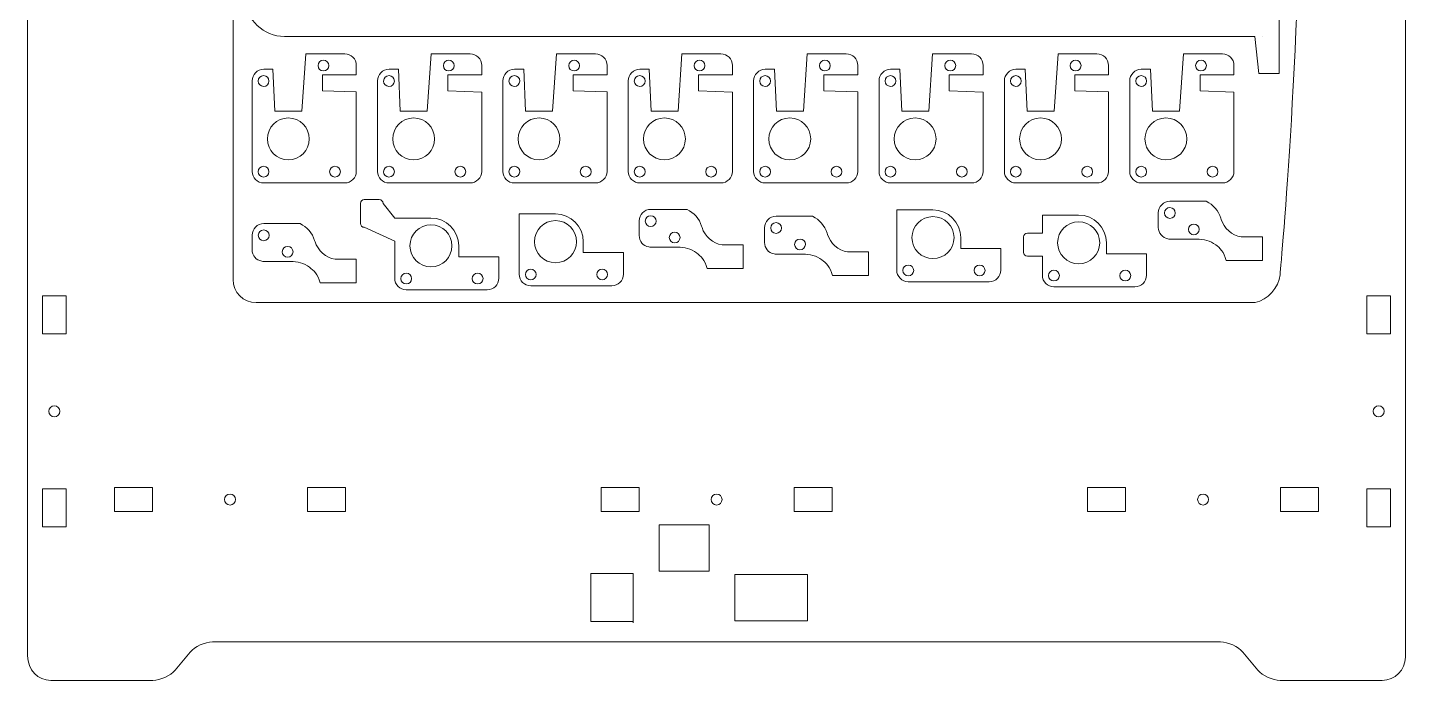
# Model space of a CAD drawing. Header units: inches. Extents: x 250 to 607, y 760 to 1148.
# Drawn here: x 250.4 to 607.5, y 760.1 to 929.4 of the extents above; entities that cross this region are included whole.
import ezdxf

# ---------------------------------------------------------------- set-up
doc = ezdxf.new("R2010")
doc.units = ezdxf.units.IN
doc.header["$MEASUREMENT"] = 0
doc.layers.add('Layer 16', color=7, linetype='Continuous')
doc.layers.add('Layer 18', color=7, linetype='Continuous')

# ---------------------------------------------------------------- blocks, each defined once
blk = doc.blocks.new('block 33')
at = {"layer": 'Layer 16', "lineweight": 0}
blk.add_lwpolyline([(575.09, 803.89), (584.94, 803.89), (584.94, 810.09), (575.09, 810.09), (575.09, 803.89)], dxfattribs=at)
blk = doc.blocks.new('block 34')
at = {"layer": 'Layer 16', "lineweight": 0}
blk.add_lwpolyline([(525.09, 803.89), (534.94, 803.89), (534.94, 810.09), (525.09, 810.09), (525.09, 803.89)], dxfattribs=at)
blk = doc.blocks.new('block 32')
at = {"layer": 'Layer 16'}
for name in ['block 34', 'block 33']:
    blk.add_blockref(name, (0, 0), dxfattribs=at)
blk = doc.blocks.new('block 35')
at = {"layer": 'Layer 16', "lineweight": 0}
blk.add_open_spline([(555.02, 805.57), (555.8, 805.57), (556.44, 806.21), (556.44, 806.99), (556.44, 807.78), (555.8, 808.42), (555.02, 808.42), (554.23, 808.42), (553.59, 807.78), (553.59, 806.99), (553.59, 806.21), (554.23, 805.57), (555.02, 805.57)], degree=3, knots=[0, 0, 0, 0, 1, 1, 1, 2, 2, 2, 3, 3, 3, 4, 4, 4, 4], dxfattribs=at)
blk = doc.blocks.new('block 31')
at = {"layer": 'Layer 16'}
for name in ['block 32', 'block 35']:
    blk.add_blockref(name, (0, 0), dxfattribs=at)
blk = doc.blocks.new('block 38')
at = {"layer": 'Layer 16', "lineweight": 0}
blk.add_lwpolyline([(322.9, 803.89), (332.75, 803.89), (332.75, 810.09), (322.9, 810.09), (322.9, 803.89)], dxfattribs=at)
blk = doc.blocks.new('block 39')
at = {"layer": 'Layer 16', "lineweight": 0}
blk.add_lwpolyline([(272.9, 803.89), (282.75, 803.89), (282.75, 810.09), (272.9, 810.09), (272.9, 803.89)], dxfattribs=at)
blk = doc.blocks.new('block 37')
at = {"layer": 'Layer 16'}
for name in ['block 39', 'block 38']:
    blk.add_blockref(name, (0, 0), dxfattribs=at)
blk = doc.blocks.new('block 40')
at = {"layer": 'Layer 16', "lineweight": 0}
blk.add_open_spline([(302.83, 805.57), (303.61, 805.57), (304.25, 806.21), (304.25, 806.99), (304.25, 807.78), (303.61, 808.42), (302.83, 808.42), (302.04, 808.42), (301.4, 807.78), (301.4, 806.99), (301.4, 806.21), (302.04, 805.57), (302.83, 805.57)], degree=3, knots=[0, 0, 0, 0, 1, 1, 1, 2, 2, 2, 3, 3, 3, 4, 4, 4, 4], dxfattribs=at)
blk = doc.blocks.new('block 36')
at = {"layer": 'Layer 16'}
for name in ['block 37', 'block 40']:
    blk.add_blockref(name, (0, 0), dxfattribs=at)
blk = doc.blocks.new('block 43')
at = {"layer": 'Layer 16', "lineweight": 0}
blk.add_lwpolyline([(449, 803.89), (458.85, 803.89), (458.85, 810.09), (449, 810.09), (449, 803.89)], dxfattribs=at)
blk = doc.blocks.new('block 44')
at = {"layer": 'Layer 16', "lineweight": 0}
blk.add_lwpolyline([(399, 803.89), (408.85, 803.89), (408.85, 810.09), (399, 810.09), (399, 803.89)], dxfattribs=at)
blk = doc.blocks.new('block 42')
at = {"layer": 'Layer 16'}
for name in ['block 44', 'block 43']:
    blk.add_blockref(name, (0, 0), dxfattribs=at)
blk = doc.blocks.new('block 45')
at = {"layer": 'Layer 16', "lineweight": 0}
blk.add_open_spline([(428.92, 805.57), (429.71, 805.57), (430.35, 806.21), (430.35, 806.99), (430.35, 807.78), (429.71, 808.42), (428.92, 808.42), (428.14, 808.42), (427.5, 807.78), (427.5, 806.99), (427.5, 806.21), (428.14, 805.57), (428.92, 805.57)], degree=3, knots=[0, 0, 0, 0, 1, 1, 1, 2, 2, 2, 3, 3, 3, 4, 4, 4, 4], dxfattribs=at)
blk = doc.blocks.new('block 41')
at = {"layer": 'Layer 16'}
for name in ['block 42', 'block 45']:
    blk.add_blockref(name, (0, 0), dxfattribs=at)
blk = doc.blocks.new('block 58')
at = {"layer": 'Layer 16', "lineweight": 0}
blk.add_lwpolyline([(603.62, 849.94), (603.62, 859.79), (597.42, 859.79), (597.42, 849.94), (603.62, 849.94)], dxfattribs=at)
blk = doc.blocks.new('block 59')
at = {"layer": 'Layer 16', "lineweight": 0}
blk.add_lwpolyline([(603.62, 799.94), (603.62, 809.79), (597.42, 809.79), (597.42, 799.94), (603.62, 799.94)], dxfattribs=at)
blk = doc.blocks.new('block 57')
at = {"layer": 'Layer 16'}
for name in ['block 58', 'block 59']:
    blk.add_blockref(name, (0, 0), dxfattribs=at)
blk = doc.blocks.new('block 60')
at = {"layer": 'Layer 16', "lineweight": 0}
blk.add_open_spline([(601.95, 829.87), (601.95, 830.65), (601.31, 831.29), (600.52, 831.29), (599.73, 831.29), (599.1, 830.65), (599.1, 829.87), (599.1, 829.08), (599.73, 828.44), (600.52, 828.44), (601.31, 828.44), (601.95, 829.08), (601.95, 829.87)], degree=3, knots=[0, 0, 0, 0, 1, 1, 1, 2, 2, 2, 3, 3, 3, 4, 4, 4, 4], dxfattribs=at)
blk = doc.blocks.new('block 56')
at = {"layer": 'Layer 16'}
for name in ['block 57', 'block 60']:
    blk.add_blockref(name, (0, 0), dxfattribs=at)
blk = doc.blocks.new('block 68')
at = {"layer": 'Layer 16', "lineweight": 0}
blk.add_lwpolyline([(260.4, 849.94), (260.4, 859.79), (254.2, 859.79), (254.2, 849.94), (260.4, 849.94)], dxfattribs=at)
blk = doc.blocks.new('block 69')
at = {"layer": 'Layer 16', "lineweight": 0}
blk.add_lwpolyline([(260.4, 799.94), (260.4, 809.79), (254.2, 809.79), (254.2, 799.94), (260.4, 799.94)], dxfattribs=at)
blk = doc.blocks.new('block 67')
at = {"layer": 'Layer 16'}
for name in ['block 68', 'block 69']:
    blk.add_blockref(name, (0, 0), dxfattribs=at)
blk = doc.blocks.new('block 70')
at = {"layer": 'Layer 16', "lineweight": 0}
blk.add_open_spline([(258.72, 829.87), (258.72, 830.65), (258.09, 831.29), (257.3, 831.29), (256.51, 831.29), (255.87, 830.65), (255.87, 829.87), (255.87, 829.08), (256.51, 828.44), (257.3, 828.44), (258.09, 828.44), (258.72, 829.08), (258.72, 829.87)], degree=3, knots=[0, 0, 0, 0, 1, 1, 1, 2, 2, 2, 3, 3, 3, 4, 4, 4, 4], dxfattribs=at)
blk = doc.blocks.new('block 66')
at = {"layer": 'Layer 16'}
for name in ['block 67', 'block 70']:
    blk.add_blockref(name, (0, 0), dxfattribs=at)
blk = doc.blocks.new('block 76')
at = {"layer": 'Layer 16', "lineweight": 0}
blk.add_lwpolyline([(452.52, 775.54), (433.62, 775.54), (433.62, 787.54), (452.52, 787.54), (452.52, 775.54), (452.52, 775.54)], dxfattribs=at)
blk = doc.blocks.new('block 77')
at = {"layer": 'Layer 16', "lineweight": 0}
blk.add_lwpolyline([(427.02, 788.44), (414.02, 788.44), (414.02, 800.44), (427.02, 800.44), (427.02, 788.44), (427.02, 788.44)], dxfattribs=at)
blk = doc.blocks.new('block 78')
at = {"layer": 'Layer 16', "lineweight": 0}
blk.add_lwpolyline([(407.32, 775.34), (396.32, 775.34), (396.32, 787.84), (407.32, 787.84), (407.32, 775.04), (407.32, 775.34)], dxfattribs=at)

msp = doc.modelspace()

# ---------------------------------------------------------------- linework, layer by layer
at = {"layer": 'Layer 16', "lineweight": 0}
msp.add_lwpolyline([(570.39, 927.04), (570.39, 927.04)], dxfattribs=at)
for points, knots in [([(250.36, 766.49), (250.36, 762.79), (253.06, 760.09), (256.36, 760.09), (256.36, 760.09), (282.81, 760.09), (282.81, 760.09), (284.75, 760.09), (287.36, 761.31), (288.61, 762.79), (288.61, 762.79), (292.46, 767.39), (292.46, 767.39), (293.71, 768.87), (296.31, 770.09), (298.26, 770.09), (298.26, 770.09), (559.56, 770.09), (559.56, 770.09), (561.5, 770.09), (564.1, 768.87), (565.35, 767.39), (565.35, 767.39), (569.2, 762.79), (569.2, 762.79), (570.45, 761.31), (573.06, 760.09), (575, 760.09), (575, 760.09), (601.45, 760.09), (601.45, 760.09), (604.75, 760.09), (607.45, 762.79), (607.45, 766.09), (607.45, 766.09), (607.45, 1132.11), (607.45, 1132.11), (607.45, 1135.41), (604.75, 1138.11), (601.45, 1138.11), (601.45, 1138.11), (575, 1138.11), (575, 1138.11), (573.06, 1138.11), (570.45, 1139.33), (569.2, 1140.82), (569.2, 1140.82), (565.35, 1145.41), (565.35, 1145.41), (564.1, 1146.9), (561.5, 1148.11), (559.55, 1148.11), (559.55, 1148.11), (298.26, 1148.11), (298.26, 1148.11), (296.31, 1148.11), (293.71, 1146.9), (292.46, 1145.41), (292.46, 1145.41), (288.61, 1140.82), (288.61, 1140.82), (287.36, 1139.33), (284.75, 1138.11), (282.81, 1138.11), (282.81, 1138.11), (256.36, 1138.11), (256.36, 1138.11), (253.06, 1138.11), (250.36, 1135.41), (250.36, 1132.51), (250.36, 1132.51), (250.36, 766.49), (250.36, 766.49)], [0, 0, 0, 0, 1, 1, 1, 2, 2, 2, 3, 3, 3, 4, 4, 4, 5, 5, 5, 6, 6, 6, 7, 7, 7, 8, 8, 8, 9, 9, 9, 10, 10, 10, 11, 11, 11, 12, 12, 12, 13, 13, 13, 14, 14, 14, 15, 15, 15, 16, 16, 16, 17, 17, 17, 18, 18, 18, 19, 19, 19, 20, 20, 20, 21, 21, 21, 22, 22, 22, 23, 23, 23, 24, 24, 24, 24]), ([(568.48, 858.1), (571.73, 858.7), (574.64, 861.93), (574.96, 865.28), (574.96, 865.28), (580.31, 922.27), (580.31, 982.03), (580.31, 1007.08), (578.57, 1053.18), (578.57, 1053.18), (578.44, 1056.54), (578.26, 1060.88), (578.15, 1062.82), (578.05, 1064.76), (577.76, 1069.09), (577.51, 1072.44), (577.51, 1072.44), (574.94, 1106.94), (574.94, 1106.94), (574.65, 1110.3), (571.71, 1113.04), (568.41, 1113.04), (568.41, 1113.04), (309.61, 1113.04), (309.61, 1113.04), (306.29, 1113.04), (303.61, 1110.35), (303.61, 1107.04), (303.61, 1107.04), (303.61, 864.04), (303.61, 864.04), (303.61, 860.72), (306.29, 858.04), (309.61, 858.04), (309.61, 858.04), (568.41, 858.04), (568.41, 858.04), (568.41, 858.04), (568.48, 858.1), (568.48, 858.1)], [0, 0, 0, 0, 1, 1, 1, 2, 2, 2, 3, 3, 3, 4, 4, 4, 5, 5, 5, 6, 6, 6, 7, 7, 7, 8, 8, 8, 9, 9, 9, 10, 10, 10, 11, 11, 11, 12, 12, 12, 13, 13, 13, 13]), ([(574.69, 994.04), (574.69, 994.04), (574.69, 930.04), (574.69, 930.04), (574.69, 930.04), (574.69, 917.42), (574.69, 917.42), (574.69, 917.42), (569.49, 917.41), (569.49, 917.41), (569.49, 917.41), (568.39, 927.04), (568.39, 927.04), (568.39, 927.04), (320.14, 927.04), (320.14, 927.04), (320.14, 927.04), (316.96, 927.04), (316.96, 927.04), (311.46, 927.04), (306.96, 931.38), (306.96, 936.68), (306.96, 936.68), (306.96, 939.88), (306.96, 939.88), (306.96, 939.88), (306.96, 946.32), (306.96, 946.32), (306.96, 946.32), (518.35, 946.32), (518.35, 946.32), (521.64, 946.32), (524.69, 949), (525.12, 952.27), (525.12, 952.27), (531.47, 991.09), (531.47, 991.09), (531.9, 994.36), (534.95, 997.04), (538.25, 997.04), (538.25, 997.04), (565.78, 997.04), (565.78, 997.04), (565.78, 997.04), (565.78, 1009.04), (565.78, 1009.04), (565.78, 1010.69), (566.13, 1012.04), (567.78, 1012.04), (567.78, 1012.04), (571.69, 1012.04), (571.69, 1012.04), (573.34, 1012.04), (574.69, 1010.69), (574.69, 1009.04), (574.69, 1009.04), (574.69, 994.04), (574.69, 994.04)], [0, 0, 0, 0, 1, 1, 1, 2, 2, 2, 3, 3, 3, 4, 4, 4, 5, 5, 5, 6, 6, 6, 7, 7, 7, 8, 8, 8, 9, 9, 9, 10, 10, 10, 11, 11, 11, 12, 12, 12, 13, 13, 13, 14, 14, 14, 15, 15, 15, 16, 16, 16, 17, 17, 17, 18, 18, 18, 19, 19, 19, 19])]:
    msp.add_open_spline(points, degree=3, knots=knots, dxfattribs=at)
at = {"layer": 'Layer 18', "lineweight": 0}
for points, knots in [([(326.78, 912.98), (326.78, 912.98), (326.78, 917.08), (326.78, 917.08), (326.78, 917.08), (335.56, 917.07), (335.56, 917.07), (335.56, 917.07), (335.56, 919.52), (335.56, 919.52), (335.56, 921.18), (334.22, 922.52), (332.56, 922.52), (332.56, 922.52), (322.46, 922.52), (322.46, 922.52), (322.46, 922.52), (321.46, 907.67), (321.46, 907.67), (321.46, 907.67), (321.46, 907.67), (321.46, 907.67), (321.46, 907.67), (314.46, 907.67), (314.46, 907.67), (314.46, 907.67), (313.96, 918.52), (313.96, 918.52), (313.96, 918.52), (311.56, 918.52), (311.56, 918.52), (309.91, 918.52), (308.56, 917.18), (308.56, 915.52), (308.56, 915.52), (308.56, 892.05), (308.56, 892.05), (308.56, 890.4), (309.91, 889.06), (311.56, 889.06), (311.56, 889.06), (332.56, 889.06), (332.56, 889.06), (334.22, 889.06), (335.56, 890.4), (335.56, 892.05), (335.56, 892.05), (335.56, 912.67), (335.56, 912.67), (335.56, 912.67), (326.78, 912.98), (326.78, 912.98)], [0, 0, 0, 0, 1, 1, 1, 2, 2, 2, 3, 3, 3, 4, 4, 4, 5, 5, 5, 6, 6, 6, 7, 7, 7, 8, 8, 8, 9, 9, 9, 10, 10, 10, 11, 11, 11, 12, 12, 12, 13, 13, 13, 14, 14, 14, 15, 15, 15, 16, 16, 16, 17, 17, 17, 17]), ([(359.27, 912.98), (359.27, 912.98), (359.27, 917.08), (359.27, 917.08), (359.27, 917.08), (368.05, 917.07), (368.05, 917.07), (368.05, 917.07), (368.05, 919.52), (368.05, 919.52), (368.05, 921.18), (366.71, 922.52), (365.05, 922.52), (365.05, 922.52), (354.95, 922.52), (354.95, 922.52), (354.95, 922.52), (353.95, 907.67), (353.95, 907.67), (353.95, 907.67), (353.95, 907.67), (353.95, 907.67), (353.95, 907.67), (346.95, 907.67), (346.95, 907.67), (346.95, 907.67), (346.45, 918.52), (346.45, 918.52), (346.45, 918.52), (344.05, 918.52), (344.05, 918.52), (342.4, 918.52), (341.05, 917.18), (341.05, 915.52), (341.05, 915.52), (341.05, 892.05), (341.05, 892.05), (341.05, 890.4), (342.4, 889.06), (344.05, 889.06), (344.05, 889.06), (365.05, 889.06), (365.05, 889.06), (366.71, 889.06), (368.05, 890.4), (368.05, 892.05), (368.05, 892.05), (368.05, 912.57), (368.05, 912.57), (368.05, 912.57), (359.27, 912.98), (359.27, 912.98)], [0, 0, 0, 0, 1, 1, 1, 2, 2, 2, 3, 3, 3, 4, 4, 4, 5, 5, 5, 6, 6, 6, 7, 7, 7, 8, 8, 8, 9, 9, 9, 10, 10, 10, 11, 11, 11, 12, 12, 12, 13, 13, 13, 14, 14, 14, 15, 15, 15, 16, 16, 16, 17, 17, 17, 17]), ([(391.76, 912.98), (391.76, 912.98), (391.76, 917.08), (391.76, 917.08), (391.76, 917.08), (400.54, 917.07), (400.54, 917.07), (400.54, 917.07), (400.54, 919.52), (400.54, 919.52), (400.54, 921.18), (399.2, 922.52), (397.54, 922.52), (397.54, 922.52), (387.44, 922.52), (387.44, 922.52), (387.44, 922.52), (386.44, 907.67), (386.44, 907.67), (386.44, 907.67), (386.44, 907.67), (386.44, 907.67), (386.44, 907.67), (379.44, 907.67), (379.44, 907.67), (379.44, 907.67), (378.94, 918.52), (378.94, 918.52), (378.94, 918.52), (376.54, 918.52), (376.54, 918.52), (374.89, 918.52), (373.54, 917.18), (373.54, 915.52), (373.54, 915.52), (373.54, 892.05), (373.54, 892.05), (373.54, 890.4), (374.89, 889.06), (376.54, 889.06), (376.54, 889.06), (397.54, 889.06), (397.54, 889.06), (399.2, 889.06), (400.54, 890.4), (400.54, 892.05), (400.54, 892.05), (400.54, 912.67), (400.54, 912.67), (400.54, 912.67), (391.76, 912.98), (391.76, 912.98)], [0, 0, 0, 0, 1, 1, 1, 2, 2, 2, 3, 3, 3, 4, 4, 4, 5, 5, 5, 6, 6, 6, 7, 7, 7, 8, 8, 8, 9, 9, 9, 10, 10, 10, 11, 11, 11, 12, 12, 12, 13, 13, 13, 14, 14, 14, 15, 15, 15, 16, 16, 16, 17, 17, 17, 17]), ([(424.25, 912.98), (424.25, 912.98), (424.26, 917.08), (424.26, 917.08), (424.26, 917.08), (433.03, 917.07), (433.03, 917.07), (433.03, 917.07), (433.03, 919.52), (433.03, 919.52), (433.03, 921.18), (431.69, 922.52), (430.03, 922.52), (430.03, 922.52), (419.94, 922.52), (419.94, 922.52), (419.94, 922.52), (418.94, 907.67), (418.94, 907.67), (418.94, 907.67), (418.93, 907.67), (418.93, 907.67), (418.93, 907.67), (411.94, 907.67), (411.94, 907.67), (411.94, 907.67), (411.43, 918.52), (411.43, 918.52), (411.43, 918.52), (409.04, 918.52), (409.04, 918.52), (407.38, 918.52), (406.04, 917.18), (406.04, 915.52), (406.04, 915.52), (406.04, 892.05), (406.04, 892.05), (406.04, 890.4), (407.38, 889.06), (409.04, 889.06), (409.04, 889.06), (430.03, 889.06), (430.03, 889.06), (431.69, 889.06), (433.03, 890.4), (433.03, 892.05), (433.03, 892.05), (433.03, 912.57), (433.03, 912.57), (433.03, 912.57), (424.25, 912.98), (424.25, 912.98)], [0, 0, 0, 0, 1, 1, 1, 2, 2, 2, 3, 3, 3, 4, 4, 4, 5, 5, 5, 6, 6, 6, 7, 7, 7, 8, 8, 8, 9, 9, 9, 10, 10, 10, 11, 11, 11, 12, 12, 12, 13, 13, 13, 14, 14, 14, 15, 15, 15, 16, 16, 16, 17, 17, 17, 17]), ([(456.75, 912.98), (456.75, 912.98), (456.75, 917.08), (456.75, 917.08), (456.75, 917.08), (465.52, 917.07), (465.52, 917.07), (465.52, 917.07), (465.52, 919.52), (465.52, 919.52), (465.52, 921.18), (464.18, 922.52), (462.52, 922.52), (462.52, 922.52), (452.43, 922.52), (452.43, 922.52), (452.43, 922.52), (451.43, 907.67), (451.43, 907.67), (451.43, 907.67), (451.43, 907.67), (451.43, 907.67), (451.43, 907.67), (444.43, 907.67), (444.43, 907.67), (444.43, 907.67), (443.93, 918.52), (443.93, 918.52), (443.93, 918.52), (441.53, 918.52), (441.53, 918.52), (439.87, 918.52), (438.53, 917.18), (438.53, 915.52), (438.53, 915.52), (438.53, 892.05), (438.53, 892.05), (438.53, 890.4), (439.87, 889.06), (441.53, 889.06), (441.53, 889.06), (462.52, 889.06), (462.52, 889.06), (464.18, 889.06), (465.52, 890.4), (465.52, 892.05), (465.52, 892.05), (465.52, 912.67), (465.52, 912.67), (465.52, 912.67), (456.75, 912.98), (456.75, 912.98)], [0, 0, 0, 0, 1, 1, 1, 2, 2, 2, 3, 3, 3, 4, 4, 4, 5, 5, 5, 6, 6, 6, 7, 7, 7, 8, 8, 8, 9, 9, 9, 10, 10, 10, 11, 11, 11, 12, 12, 12, 13, 13, 13, 14, 14, 14, 15, 15, 15, 16, 16, 16, 17, 17, 17, 17]), ([(489.24, 912.98), (489.24, 912.98), (489.24, 917.08), (489.24, 917.08), (489.24, 917.08), (498.02, 917.07), (498.02, 917.07), (498.02, 917.07), (498.02, 919.52), (498.02, 919.52), (498.02, 921.18), (496.67, 922.52), (495.02, 922.52), (495.02, 922.52), (484.92, 922.52), (484.92, 922.52), (484.92, 922.52), (483.92, 907.67), (483.92, 907.67), (483.92, 907.67), (483.92, 907.67), (483.92, 907.67), (483.92, 907.67), (476.92, 907.67), (476.92, 907.67), (476.92, 907.67), (476.42, 918.52), (476.42, 918.52), (476.42, 918.52), (474.02, 918.52), (474.02, 918.52), (472.36, 918.52), (471.02, 917.18), (471.02, 915.52), (471.02, 915.52), (471.02, 892.05), (471.02, 892.05), (471.02, 890.4), (472.36, 889.06), (474.02, 889.06), (474.02, 889.06), (495.02, 889.06), (495.02, 889.06), (496.67, 889.06), (498.02, 890.4), (498.02, 892.05), (498.02, 892.05), (498.02, 912.57), (498.02, 912.57), (498.02, 912.57), (489.24, 912.98), (489.24, 912.98)], [0, 0, 0, 0, 1, 1, 1, 2, 2, 2, 3, 3, 3, 4, 4, 4, 5, 5, 5, 6, 6, 6, 7, 7, 7, 8, 8, 8, 9, 9, 9, 10, 10, 10, 11, 11, 11, 12, 12, 12, 13, 13, 13, 14, 14, 14, 15, 15, 15, 16, 16, 16, 17, 17, 17, 17]), ([(521.73, 912.98), (521.73, 912.98), (521.73, 917.08), (521.73, 917.08), (521.73, 917.08), (530.51, 917.07), (530.51, 917.07), (530.51, 917.07), (530.51, 919.52), (530.51, 919.52), (530.51, 921.18), (529.16, 922.52), (527.51, 922.52), (527.51, 922.52), (517.41, 922.52), (517.41, 922.52), (517.41, 922.52), (516.41, 907.67), (516.41, 907.67), (516.41, 907.67), (516.41, 907.67), (516.41, 907.67), (516.41, 907.67), (509.41, 907.67), (509.41, 907.67), (509.41, 907.67), (508.91, 918.52), (508.91, 918.52), (508.91, 918.52), (506.51, 918.52), (506.51, 918.52), (504.85, 918.52), (503.51, 917.18), (503.51, 915.52), (503.51, 915.52), (503.51, 892.05), (503.51, 892.05), (503.51, 890.4), (504.85, 889.06), (506.51, 889.06), (506.51, 889.06), (527.51, 889.06), (527.51, 889.06), (529.16, 889.06), (530.51, 890.4), (530.51, 892.05), (530.51, 892.05), (530.51, 912.67), (530.51, 912.67), (530.51, 912.67), (521.73, 912.98), (521.73, 912.98)], [0, 0, 0, 0, 1, 1, 1, 2, 2, 2, 3, 3, 3, 4, 4, 4, 5, 5, 5, 6, 6, 6, 7, 7, 7, 8, 8, 8, 9, 9, 9, 10, 10, 10, 11, 11, 11, 12, 12, 12, 13, 13, 13, 14, 14, 14, 15, 15, 15, 16, 16, 16, 17, 17, 17, 17]), ([(554.22, 912.98), (554.22, 912.98), (554.22, 917.08), (554.22, 917.08), (554.22, 917.08), (563, 917.07), (563, 917.07), (563, 917.07), (563, 919.52), (563, 919.52), (563, 921.18), (561.65, 922.52), (560, 922.52), (560, 922.52), (549.9, 922.52), (549.9, 922.52), (549.9, 922.52), (548.9, 907.67), (548.9, 907.67), (548.9, 907.67), (548.9, 907.67), (548.9, 907.67), (548.9, 907.67), (541.9, 907.67), (541.9, 907.67), (541.9, 907.67), (541.4, 918.52), (541.4, 918.52), (541.4, 918.52), (539, 918.52), (539, 918.52), (537.34, 918.52), (536, 917.18), (536, 915.52), (536, 915.52), (536, 892.05), (536, 892.05), (536, 890.4), (537.34, 889.06), (539, 889.06), (539, 889.06), (560, 889.06), (560, 889.06), (561.65, 889.06), (563, 890.4), (563, 892.05), (563, 892.05), (563, 912.57), (563, 912.57), (563, 912.57), (554.22, 912.98), (554.22, 912.98)], [0, 0, 0, 0, 1, 1, 1, 2, 2, 2, 3, 3, 3, 4, 4, 4, 5, 5, 5, 6, 6, 6, 7, 7, 7, 8, 8, 8, 9, 9, 9, 10, 10, 10, 11, 11, 11, 12, 12, 12, 13, 13, 13, 14, 14, 14, 15, 15, 15, 16, 16, 16, 17, 17, 17, 17]), ([(328.43, 919.48), (328.43, 920.25), (327.81, 920.88), (327.03, 920.89), (326.26, 920.89), (325.63, 920.26), (325.63, 919.49), (325.63, 918.72), (326.25, 918.09), (327.03, 918.09), (327.8, 918.08), (328.43, 918.71), (328.43, 919.48)], [0, 0, 0, 0, 1, 1, 1, 2, 2, 2, 3, 3, 3, 4, 4, 4, 4]), ([(360.92, 919.48), (360.92, 920.25), (360.3, 920.88), (359.53, 920.89), (358.75, 920.89), (358.12, 920.26), (358.12, 919.49), (358.12, 918.72), (358.74, 918.09), (359.52, 918.09), (360.29, 918.08), (360.92, 918.71), (360.92, 919.48)], [0, 0, 0, 0, 1, 1, 1, 2, 2, 2, 3, 3, 3, 4, 4, 4, 4]), ([(393.41, 919.48), (393.42, 920.25), (392.79, 920.88), (392.02, 920.89), (391.24, 920.89), (390.62, 920.26), (390.61, 919.49), (390.61, 918.72), (391.23, 918.09), (392.01, 918.09), (392.78, 918.08), (393.41, 918.71), (393.41, 919.48)], [0, 0, 0, 0, 1, 1, 1, 2, 2, 2, 3, 3, 3, 4, 4, 4, 4]), ([(425.9, 919.48), (425.91, 920.25), (425.28, 920.88), (424.51, 920.89), (423.74, 920.89), (423.11, 920.26), (423.1, 919.49), (423.1, 918.72), (423.73, 918.09), (424.5, 918.09), (425.27, 918.08), (425.9, 918.71), (425.9, 919.48)], [0, 0, 0, 0, 1, 1, 1, 2, 2, 2, 3, 3, 3, 4, 4, 4, 4]), ([(458.4, 919.48), (458.4, 920.25), (457.77, 920.88), (457, 920.89), (456.23, 920.89), (455.6, 920.26), (455.6, 919.49), (455.59, 918.72), (456.22, 918.09), (456.99, 918.09), (457.76, 918.08), (458.39, 918.71), (458.4, 919.48)], [0, 0, 0, 0, 1, 1, 1, 2, 2, 2, 3, 3, 3, 4, 4, 4, 4]), ([(490.89, 919.48), (490.89, 920.25), (490.26, 920.88), (489.49, 920.89), (488.72, 920.89), (488.09, 920.26), (488.09, 919.49), (488.08, 918.72), (488.71, 918.09), (489.48, 918.09), (490.26, 918.08), (490.88, 918.71), (490.89, 919.48)], [0, 0, 0, 0, 1, 1, 1, 2, 2, 2, 3, 3, 3, 4, 4, 4, 4]), ([(523.38, 919.48), (523.38, 920.25), (522.76, 920.88), (521.98, 920.89), (521.21, 920.89), (520.58, 920.26), (520.58, 919.49), (520.57, 918.72), (521.2, 918.09), (521.97, 918.09), (522.75, 918.08), (523.37, 918.71), (523.38, 919.48)], [0, 0, 0, 0, 1, 1, 1, 2, 2, 2, 3, 3, 3, 4, 4, 4, 4]), ([(555.87, 919.48), (555.87, 920.25), (555.25, 920.88), (554.47, 920.89), (553.7, 920.89), (553.07, 920.26), (553.07, 919.49), (553.07, 918.72), (553.69, 918.09), (554.46, 918.09), (555.24, 918.08), (555.87, 918.71), (555.87, 919.48)], [0, 0, 0, 0, 1, 1, 1, 2, 2, 2, 3, 3, 3, 4, 4, 4, 4]), ([(312.93, 915.48), (312.94, 916.25), (312.31, 916.88), (311.54, 916.89), (310.76, 916.89), (310.14, 916.26), (310.13, 915.49), (310.13, 914.72), (310.75, 914.09), (311.53, 914.09), (312.3, 914.08), (312.93, 914.71), (312.93, 915.48)], [0, 0, 0, 0, 1, 1, 1, 2, 2, 2, 3, 3, 3, 4, 4, 4, 4]), ([(345.42, 915.48), (345.43, 916.25), (344.8, 916.88), (344.03, 916.89), (343.26, 916.89), (342.63, 916.26), (342.62, 915.49), (342.62, 914.72), (343.25, 914.09), (344.02, 914.09), (344.79, 914.08), (345.42, 914.71), (345.42, 915.48)], [0, 0, 0, 0, 1, 1, 1, 2, 2, 2, 3, 3, 3, 4, 4, 4, 4]), ([(377.92, 915.48), (377.92, 916.25), (377.29, 916.88), (376.52, 916.89), (375.75, 916.89), (375.12, 916.26), (375.12, 915.49), (375.11, 914.72), (375.74, 914.09), (376.51, 914.09), (377.28, 914.08), (377.91, 914.71), (377.92, 915.48)], [0, 0, 0, 0, 1, 1, 1, 2, 2, 2, 3, 3, 3, 4, 4, 4, 4]), ([(410.41, 915.48), (410.41, 916.25), (409.78, 916.88), (409.01, 916.89), (408.24, 916.89), (407.61, 916.26), (407.61, 915.49), (407.6, 914.72), (408.23, 914.09), (409, 914.09), (409.77, 914.08), (410.4, 914.71), (410.41, 915.48)], [0, 0, 0, 0, 1, 1, 1, 2, 2, 2, 3, 3, 3, 4, 4, 4, 4]), ([(442.9, 915.48), (442.9, 916.25), (442.28, 916.88), (441.5, 916.89), (440.73, 916.89), (440.1, 916.26), (440.1, 915.49), (440.1, 914.72), (440.72, 914.09), (441.49, 914.09), (442.27, 914.08), (442.9, 914.71), (442.9, 915.48)], [0, 0, 0, 0, 1, 1, 1, 2, 2, 2, 3, 3, 3, 4, 4, 4, 4]), ([(475.39, 915.48), (475.39, 916.25), (474.77, 916.88), (473.99, 916.89), (473.22, 916.89), (472.59, 916.26), (472.59, 915.49), (472.59, 914.72), (473.21, 914.09), (473.98, 914.09), (474.76, 914.08), (475.39, 914.71), (475.39, 915.48)], [0, 0, 0, 0, 1, 1, 1, 2, 2, 2, 3, 3, 3, 4, 4, 4, 4]), ([(507.88, 915.48), (507.88, 916.25), (507.26, 916.88), (506.48, 916.89), (505.71, 916.89), (505.08, 916.26), (505.08, 915.49), (505.08, 914.72), (505.7, 914.09), (506.48, 914.09), (507.25, 914.08), (507.88, 914.71), (507.88, 915.48)], [0, 0, 0, 0, 1, 1, 1, 2, 2, 2, 3, 3, 3, 4, 4, 4, 4]), ([(540.37, 915.48), (540.37, 916.25), (539.75, 916.88), (538.98, 916.89), (538.2, 916.89), (537.57, 916.26), (537.57, 915.49), (537.57, 914.72), (538.19, 914.09), (538.97, 914.09), (539.74, 914.08), (540.37, 914.71), (540.37, 915.48)], [0, 0, 0, 0, 1, 1, 1, 2, 2, 2, 3, 3, 3, 4, 4, 4, 4]), ([(323.36, 900.49), (323.36, 897.49), (320.93, 895.06), (317.93, 895.06), (314.94, 895.06), (312.51, 897.49), (312.51, 900.49), (312.51, 903.48), (314.94, 905.91), (317.93, 905.91), (320.93, 905.91), (323.36, 903.48), (323.36, 900.49)], [0, 0, 0, 0, 1, 1, 1, 2, 2, 2, 3, 3, 3, 4, 4, 4, 4]), ([(355.85, 900.49), (355.85, 897.49), (353.42, 895.06), (350.42, 895.06), (347.43, 895.06), (345, 897.49), (345, 900.49), (345, 903.48), (347.43, 905.91), (350.42, 905.91), (353.42, 905.91), (355.85, 903.48), (355.85, 900.49)], [0, 0, 0, 0, 1, 1, 1, 2, 2, 2, 3, 3, 3, 4, 4, 4, 4]), ([(388.34, 900.49), (388.34, 897.49), (385.91, 895.06), (382.91, 895.06), (379.92, 895.06), (377.49, 897.49), (377.49, 900.49), (377.49, 903.48), (379.92, 905.91), (382.91, 905.91), (385.91, 905.91), (388.34, 903.48), (388.34, 900.49)], [0, 0, 0, 0, 1, 1, 1, 2, 2, 2, 3, 3, 3, 4, 4, 4, 4]), ([(420.83, 900.49), (420.83, 897.49), (418.4, 895.06), (415.41, 895.06), (412.41, 895.06), (409.98, 897.49), (409.98, 900.49), (409.98, 903.48), (412.41, 905.91), (415.41, 905.91), (418.4, 905.91), (420.83, 903.48), (420.83, 900.49)], [0, 0, 0, 0, 1, 1, 1, 2, 2, 2, 3, 3, 3, 4, 4, 4, 4]), ([(453.32, 900.49), (453.32, 897.49), (450.89, 895.06), (447.9, 895.06), (444.9, 895.06), (442.47, 897.49), (442.47, 900.49), (442.47, 903.48), (444.9, 905.91), (447.9, 905.91), (450.89, 905.91), (453.32, 903.48), (453.32, 900.49)], [0, 0, 0, 0, 1, 1, 1, 2, 2, 2, 3, 3, 3, 4, 4, 4, 4]), ([(485.81, 900.49), (485.81, 897.49), (483.39, 895.06), (480.39, 895.06), (477.39, 895.06), (474.96, 897.49), (474.96, 900.49), (474.96, 903.48), (477.39, 905.91), (480.39, 905.91), (483.39, 905.91), (485.81, 903.48), (485.81, 900.49)], [0, 0, 0, 0, 1, 1, 1, 2, 2, 2, 3, 3, 3, 4, 4, 4, 4]), ([(518.3, 900.49), (518.3, 897.49), (515.88, 895.06), (512.88, 895.06), (509.88, 895.06), (507.45, 897.49), (507.45, 900.49), (507.45, 903.48), (509.88, 905.91), (512.88, 905.91), (515.88, 905.91), (518.3, 903.48), (518.3, 900.49)], [0, 0, 0, 0, 1, 1, 1, 2, 2, 2, 3, 3, 3, 4, 4, 4, 4]), ([(550.8, 900.49), (550.8, 897.49), (548.37, 895.06), (545.37, 895.06), (542.37, 895.06), (539.95, 897.49), (539.95, 900.49), (539.95, 903.48), (542.37, 905.91), (545.37, 905.91), (548.37, 905.91), (550.8, 903.48), (550.8, 900.49)], [0, 0, 0, 0, 1, 1, 1, 2, 2, 2, 3, 3, 3, 4, 4, 4, 4]), ([(312.93, 891.98), (312.94, 892.75), (312.31, 893.38), (311.54, 893.38), (310.76, 893.39), (310.14, 892.76), (310.13, 891.99), (310.13, 891.22), (310.75, 890.59), (311.53, 890.59), (312.3, 890.58), (312.93, 891.21), (312.93, 891.98)], [0, 0, 0, 0, 1, 1, 1, 2, 2, 2, 3, 3, 3, 4, 4, 4, 4]), ([(331.43, 891.98), (331.43, 892.75), (330.81, 893.38), (330.03, 893.38), (329.26, 893.39), (328.63, 892.76), (328.63, 891.99), (328.63, 891.22), (329.25, 890.59), (330.03, 890.59), (330.8, 890.58), (331.43, 891.21), (331.43, 891.98)], [0, 0, 0, 0, 1, 1, 1, 2, 2, 2, 3, 3, 3, 4, 4, 4, 4]), ([(345.42, 891.98), (345.43, 892.75), (344.8, 893.38), (344.03, 893.38), (343.26, 893.39), (342.63, 892.76), (342.62, 891.99), (342.62, 891.22), (343.25, 890.59), (344.02, 890.59), (344.79, 890.58), (345.42, 891.21), (345.42, 891.98)], [0, 0, 0, 0, 1, 1, 1, 2, 2, 2, 3, 3, 3, 4, 4, 4, 4]), ([(363.92, 891.98), (363.92, 892.75), (363.3, 893.38), (362.53, 893.38), (361.75, 893.39), (361.12, 892.76), (361.12, 891.99), (361.12, 891.22), (361.74, 890.59), (362.52, 890.59), (363.29, 890.58), (363.92, 891.21), (363.92, 891.98)], [0, 0, 0, 0, 1, 1, 1, 2, 2, 2, 3, 3, 3, 4, 4, 4, 4]), ([(377.92, 891.98), (377.92, 892.75), (377.29, 893.38), (376.52, 893.38), (375.75, 893.39), (375.12, 892.76), (375.12, 891.99), (375.11, 891.22), (375.74, 890.59), (376.51, 890.59), (377.28, 890.58), (377.91, 891.21), (377.92, 891.98)], [0, 0, 0, 0, 1, 1, 1, 2, 2, 2, 3, 3, 3, 4, 4, 4, 4]), ([(396.41, 891.98), (396.42, 892.75), (395.79, 893.38), (395.02, 893.38), (394.24, 893.39), (393.62, 892.76), (393.61, 891.99), (393.61, 891.22), (394.23, 890.59), (395.01, 890.59), (395.78, 890.58), (396.41, 891.21), (396.41, 891.98)], [0, 0, 0, 0, 1, 1, 1, 2, 2, 2, 3, 3, 3, 4, 4, 4, 4]), ([(410.41, 891.98), (410.41, 892.75), (409.78, 893.38), (409.01, 893.38), (408.24, 893.39), (407.61, 892.76), (407.61, 891.99), (407.6, 891.22), (408.23, 890.59), (409, 890.59), (409.77, 890.58), (410.4, 891.21), (410.41, 891.98)], [0, 0, 0, 0, 1, 1, 1, 2, 2, 2, 3, 3, 3, 4, 4, 4, 4]), ([(428.9, 891.98), (428.91, 892.75), (428.28, 893.38), (427.51, 893.38), (426.74, 893.39), (426.11, 892.76), (426.1, 891.99), (426.1, 891.22), (426.73, 890.59), (427.5, 890.59), (428.27, 890.58), (428.9, 891.21), (428.9, 891.98)], [0, 0, 0, 0, 1, 1, 1, 2, 2, 2, 3, 3, 3, 4, 4, 4, 4]), ([(442.9, 891.98), (442.9, 892.75), (442.28, 893.38), (441.5, 893.38), (440.73, 893.39), (440.1, 892.76), (440.1, 891.99), (440.1, 891.22), (440.72, 890.59), (441.49, 890.59), (442.27, 890.58), (442.9, 891.21), (442.9, 891.98)], [0, 0, 0, 0, 1, 1, 1, 2, 2, 2, 3, 3, 3, 4, 4, 4, 4]), ([(461.4, 891.98), (461.4, 892.75), (460.77, 893.38), (460, 893.38), (459.23, 893.39), (458.6, 892.76), (458.6, 891.99), (458.59, 891.22), (459.22, 890.59), (459.99, 890.59), (460.76, 890.58), (461.39, 891.21), (461.4, 891.98)], [0, 0, 0, 0, 1, 1, 1, 2, 2, 2, 3, 3, 3, 4, 4, 4, 4]), ([(475.39, 891.98), (475.39, 892.75), (474.77, 893.38), (473.99, 893.38), (473.22, 893.39), (472.59, 892.76), (472.59, 891.99), (472.59, 891.22), (473.21, 890.59), (473.99, 890.59), (474.76, 890.58), (475.39, 891.21), (475.39, 891.98)], [0, 0, 0, 0, 1, 1, 1, 2, 2, 2, 3, 3, 3, 4, 4, 4, 4]), ([(493.89, 891.98), (493.89, 892.75), (493.26, 893.38), (492.49, 893.38), (491.72, 893.39), (491.09, 892.76), (491.09, 891.99), (491.08, 891.22), (491.71, 890.59), (492.48, 890.59), (493.26, 890.58), (493.88, 891.21), (493.89, 891.98)], [0, 0, 0, 0, 1, 1, 1, 2, 2, 2, 3, 3, 3, 4, 4, 4, 4]), ([(507.88, 891.98), (507.88, 892.75), (507.26, 893.38), (506.48, 893.38), (505.71, 893.39), (505.08, 892.76), (505.08, 891.99), (505.08, 891.22), (505.7, 890.59), (506.48, 890.59), (507.25, 890.58), (507.88, 891.21), (507.88, 891.98)], [0, 0, 0, 0, 1, 1, 1, 2, 2, 2, 3, 3, 3, 4, 4, 4, 4]), ([(526.38, 891.98), (526.38, 892.75), (525.76, 893.38), (524.98, 893.38), (524.21, 893.39), (523.58, 892.76), (523.58, 891.99), (523.58, 891.22), (524.2, 890.59), (524.97, 890.59), (525.75, 890.58), (526.37, 891.21), (526.38, 891.98)], [0, 0, 0, 0, 1, 1, 1, 2, 2, 2, 3, 3, 3, 4, 4, 4, 4]), ([(540.37, 891.98), (540.37, 892.75), (539.75, 893.38), (538.98, 893.38), (538.2, 893.39), (537.57, 892.76), (537.57, 891.99), (537.57, 891.22), (538.19, 890.59), (538.97, 890.59), (539.74, 890.58), (540.37, 891.21), (540.37, 891.98)], [0, 0, 0, 0, 1, 1, 1, 2, 2, 2, 3, 3, 3, 4, 4, 4, 4]), ([(558.87, 891.98), (558.87, 892.75), (558.25, 893.38), (557.47, 893.38), (556.7, 893.39), (556.07, 892.76), (556.07, 891.99), (556.07, 891.22), (556.69, 890.59), (557.46, 890.59), (558.24, 890.58), (558.87, 891.21), (558.87, 891.98)], [0, 0, 0, 0, 1, 1, 1, 2, 2, 2, 3, 3, 3, 4, 4, 4, 4]), ([(345.5, 879.96), (345.5, 879.96), (342.5, 883.76), (342.5, 883.76), (342.5, 884.31), (342.04, 884.76), (341.49, 884.76), (341.49, 884.76), (337.6, 884.76), (337.6, 884.76), (337.05, 884.76), (336.61, 884.31), (336.61, 883.76), (336.61, 883.76), (336.61, 878.96), (336.61, 878.96), (336.61, 878.96), (336.61, 878.76), (336.61, 878.76), (336.61, 878.76), (336.61, 878.56), (336.61, 878.56), (336.61, 878), (337.05, 877.56), (337.6, 877.56), (337.6, 877.56), (345.51, 873.96), (345.51, 873.96), (345.51, 873.96), (345.51, 864.34), (345.51, 864.34), (345.51, 862.68), (346.85, 861.34), (348.51, 861.34), (348.51, 861.34), (369.5, 861.34), (369.5, 861.34), (371.16, 861.34), (372.5, 862.68), (372.5, 864.34), (372.5, 864.34), (372.5, 869.94), (372.5, 869.94), (372.5, 869.94), (362.09, 869.94), (362.09, 869.94), (362.09, 869.94), (362.09, 872.77), (362.09, 872.77), (362.09, 876.74), (358.87, 879.96), (354.9, 879.96), (354.9, 879.96), (345.5, 879.96), (345.5, 879.96)], [0, 0, 0, 0, 1, 1, 1, 2, 2, 2, 3, 3, 3, 4, 4, 4, 5, 5, 5, 6, 6, 6, 7, 7, 7, 8, 8, 8, 9, 9, 9, 10, 10, 10, 11, 11, 11, 12, 12, 12, 13, 13, 13, 14, 14, 14, 15, 15, 15, 16, 16, 16, 17, 17, 17, 18, 18, 18, 18]), ([(423.72, 870.93), (422.34, 871.99), (420.62, 872.42), (418.76, 872.42), (418.76, 872.42), (411.86, 872.42), (411.86, 872.42), (411.68, 872.42), (411.5, 872.44), (411.33, 872.47), (409.93, 872.72), (408.86, 873.95), (408.86, 875.42), (408.86, 875.42), (408.86, 879.21), (408.86, 879.21), (408.86, 880.87), (410.2, 882.21), (411.86, 882.21), (411.86, 882.21), (414.82, 882.21), (414.82, 882.21), (414.82, 882.21), (421.3, 882.21), (421.3, 882.21), (423.07, 881.34), (424.45, 879.77), (425.06, 877.86), (425.06, 877.86), (425.16, 877.5), (425.16, 877.5), (425.87, 875.3), (427.92, 873.32), (430.35, 873.02), (430.35, 873.02), (435.85, 873.02), (435.85, 873.02), (435.85, 873.02), (435.85, 866.9), (435.85, 866.9), (435.85, 866.9), (426.45, 866.9), (426.45, 866.9), (425.9, 869.1), (424.75, 870.14), (423.72, 870.93)], [0, 0, 0, 0, 1, 1, 1, 2, 2, 2, 3, 3, 3, 4, 4, 4, 5, 5, 5, 6, 6, 6, 7, 7, 7, 8, 8, 8, 9, 9, 9, 10, 10, 10, 11, 11, 11, 12, 12, 12, 13, 13, 13, 14, 14, 14, 15, 15, 15, 15]), ([(475.61, 871.4), (475.61, 871.4), (475.61, 866.46), (475.61, 866.46), (475.61, 864.8), (476.95, 863.46), (478.61, 863.46), (478.61, 863.46), (499.6, 863.46), (499.6, 863.46), (501.26, 863.46), (502.6, 864.8), (502.6, 866.46), (502.6, 866.46), (502.6, 872.06), (502.6, 872.06), (502.6, 872.06), (492.19, 872.06), (492.19, 872.06), (492.19, 872.06), (492.19, 874.89), (492.19, 874.89), (492.19, 878.86), (488.98, 882.08), (485.01, 882.08), (485.01, 882.08), (475.6, 882.08), (475.6, 882.08), (475.6, 882.08), (475.61, 877.4), (475.61, 877.4), (475.61, 877.4), (475.61, 871.4), (475.61, 871.4)], [0, 0, 0, 0, 1, 1, 1, 2, 2, 2, 3, 3, 3, 4, 4, 4, 5, 5, 5, 6, 6, 6, 7, 7, 7, 8, 8, 8, 9, 9, 9, 10, 10, 10, 11, 11, 11, 11]), ([(558.27, 873.03), (556.89, 874.09), (555.18, 874.52), (553.31, 874.52), (553.31, 874.52), (546.41, 874.52), (546.41, 874.52), (546.23, 874.52), (546.05, 874.54), (545.88, 874.57), (544.48, 874.83), (543.41, 876.05), (543.41, 877.52), (543.41, 877.52), (543.41, 881.31), (543.41, 881.31), (543.41, 882.97), (544.76, 884.31), (546.41, 884.31), (546.41, 884.31), (549.37, 884.31), (549.37, 884.31), (549.37, 884.31), (555.85, 884.31), (555.85, 884.31), (557.62, 883.44), (559, 881.87), (559.61, 879.96), (559.61, 879.96), (559.71, 879.6), (559.71, 879.6), (560.42, 877.4), (562.48, 875.42), (564.91, 875.12), (564.91, 875.12), (570.4, 875.12), (570.4, 875.12), (570.4, 875.12), (570.4, 869), (570.4, 869), (570.4, 869), (561.01, 869), (561.01, 869), (560.45, 871.2), (559.31, 872.24), (558.27, 873.03)], [0, 0, 0, 0, 1, 1, 1, 2, 2, 2, 3, 3, 3, 4, 4, 4, 5, 5, 5, 6, 6, 6, 7, 7, 7, 8, 8, 8, 9, 9, 9, 10, 10, 10, 11, 11, 11, 12, 12, 12, 13, 13, 13, 14, 14, 14, 15, 15, 15, 15]), ([(547.81, 881.27), (547.81, 882.05), (547.19, 882.68), (546.42, 882.68), (545.64, 882.68), (545.01, 882.06), (545.01, 881.28), (545.01, 880.51), (545.63, 879.88), (546.41, 879.88), (547.18, 879.88), (547.81, 880.5), (547.81, 881.27)], [0, 0, 0, 0, 1, 1, 1, 2, 2, 2, 3, 3, 3, 4, 4, 4, 4]), ([(323.42, 867.24), (322.05, 868.29), (320.33, 868.72), (318.46, 868.72), (318.46, 868.72), (311.56, 868.73), (311.56, 868.73), (311.38, 868.73), (311.2, 868.75), (311.03, 868.78), (309.63, 869.03), (308.56, 870.25), (308.56, 871.73), (308.56, 871.73), (308.56, 875.52), (308.56, 875.52), (308.56, 877.17), (309.91, 878.52), (311.56, 878.52), (311.56, 878.52), (314.52, 878.52), (314.52, 878.52), (314.52, 878.52), (321, 878.52), (321, 878.52), (322.78, 877.64), (324.15, 876.08), (324.76, 874.17), (324.76, 874.17), (324.86, 873.8), (324.86, 873.8), (325.57, 871.61), (327.63, 869.62), (330.06, 869.32), (330.06, 869.32), (335.56, 869.32), (335.56, 869.32), (335.56, 869.32), (335.56, 863.21), (335.56, 863.21), (335.56, 863.21), (326.16, 863.21), (326.16, 863.21), (325.6, 865.41), (324.46, 866.44), (323.42, 867.24)], [0, 0, 0, 0, 1, 1, 1, 2, 2, 2, 3, 3, 3, 4, 4, 4, 5, 5, 5, 6, 6, 6, 7, 7, 7, 8, 8, 8, 9, 9, 9, 10, 10, 10, 11, 11, 11, 12, 12, 12, 13, 13, 13, 14, 14, 14, 15, 15, 15, 15]), ([(377.78, 875.02), (377.78, 875.02), (377.78, 865.4), (377.78, 865.4), (377.78, 863.75), (379.13, 862.4), (380.78, 862.4), (380.78, 862.4), (401.78, 862.4), (401.78, 862.4), (403.43, 862.4), (404.77, 863.75), (404.77, 865.4), (404.77, 865.4), (404.77, 871.01), (404.77, 871.01), (404.77, 871.01), (394.37, 871.01), (394.37, 871.01), (394.37, 871.01), (394.37, 873.83), (394.37, 873.83), (394.37, 877.8), (391.15, 881.02), (387.18, 881.02), (387.18, 881.02), (377.78, 881.02), (377.78, 881.02), (377.78, 881.02), (377.78, 875.02), (377.78, 875.02)], [0, 0, 0, 0, 1, 1, 1, 2, 2, 2, 3, 3, 3, 4, 4, 4, 5, 5, 5, 6, 6, 6, 7, 7, 7, 8, 8, 8, 9, 9, 9, 10, 10, 10, 10]), ([(392.63, 873.83), (392.63, 870.82), (390.19, 868.38), (387.18, 868.38), (384.17, 868.38), (381.73, 870.82), (381.73, 873.83), (381.73, 876.85), (384.17, 879.29), (387.18, 879.29), (390.19, 879.29), (392.63, 876.85), (392.63, 873.83)], [0, 0, 0, 0, 1, 1, 1, 2, 2, 2, 3, 3, 3, 4, 4, 4, 4]), ([(413.26, 879.17), (413.26, 879.95), (412.64, 880.57), (411.86, 880.58), (411.09, 880.58), (410.46, 879.96), (410.46, 879.18), (410.46, 878.41), (411.08, 877.78), (411.85, 877.78), (412.63, 877.78), (413.26, 878.4), (413.26, 879.17)], [0, 0, 0, 0, 1, 1, 1, 2, 2, 2, 3, 3, 3, 4, 4, 4, 4]), ([(456.21, 869.14), (454.83, 870.2), (453.11, 870.63), (451.25, 870.63), (451.25, 870.63), (444.35, 870.63), (444.35, 870.63), (444.17, 870.63), (443.99, 870.65), (443.82, 870.68), (442.42, 870.93), (441.35, 872.16), (441.35, 873.63), (441.35, 873.63), (441.35, 877.42), (441.35, 877.42), (441.35, 879.08), (442.69, 880.42), (444.35, 880.42), (444.35, 880.42), (447.31, 880.42), (447.31, 880.42), (447.31, 880.42), (453.79, 880.42), (453.79, 880.42), (455.56, 879.55), (456.94, 877.98), (457.55, 876.07), (457.55, 876.07), (457.65, 875.71), (457.65, 875.71), (458.36, 873.51), (460.41, 871.53), (462.85, 871.23), (462.85, 871.23), (468.34, 871.23), (468.34, 871.23), (468.34, 871.23), (468.34, 865.11), (468.34, 865.11), (468.34, 865.11), (458.94, 865.11), (458.94, 865.11), (458.39, 867.31), (457.24, 868.35), (456.21, 869.14)], [0, 0, 0, 0, 1, 1, 1, 2, 2, 2, 3, 3, 3, 4, 4, 4, 5, 5, 5, 6, 6, 6, 7, 7, 7, 8, 8, 8, 9, 9, 9, 10, 10, 10, 11, 11, 11, 12, 12, 12, 13, 13, 13, 14, 14, 14, 15, 15, 15, 15]), ([(445.75, 877.38), (445.75, 878.16), (445.13, 878.78), (444.35, 878.79), (443.58, 878.79), (442.95, 878.17), (442.95, 877.39), (442.95, 876.62), (443.57, 875.99), (444.35, 875.99), (445.12, 875.99), (445.75, 876.61), (445.75, 877.38)], [0, 0, 0, 0, 1, 1, 1, 2, 2, 2, 3, 3, 3, 4, 4, 4, 4]), ([(490.46, 874.89), (490.46, 871.88), (488.02, 869.44), (485.01, 869.44), (482, 869.44), (479.56, 871.88), (479.56, 874.89), (479.56, 877.9), (482, 880.34), (485.01, 880.34), (488.02, 880.34), (490.46, 877.9), (490.46, 874.89)], [0, 0, 0, 0, 1, 1, 1, 2, 2, 2, 3, 3, 3, 4, 4, 4, 4]), ([(513.36, 876.06), (513.36, 876.06), (509.48, 876.06), (509.48, 876.06), (508.93, 876.06), (508.48, 875.61), (508.48, 875.06), (508.48, 875.06), (508.48, 871.06), (508.48, 871.06), (508.48, 870.5), (508.93, 870.06), (509.48, 870.06), (509.48, 870.06), (513.36, 870.06), (513.36, 870.06), (513.36, 870.06), (513.36, 865.12), (513.36, 865.12), (513.36, 863.46), (514.7, 862.12), (516.36, 862.12), (516.36, 862.12), (537.35, 862.12), (537.35, 862.12), (539.01, 862.12), (540.35, 863.46), (540.35, 865.12), (540.35, 865.12), (540.35, 870.72), (540.35, 870.72), (540.35, 870.72), (529.94, 870.72), (529.94, 870.72), (529.94, 870.72), (529.94, 873.55), (529.94, 873.55), (529.94, 877.52), (526.72, 880.74), (522.76, 880.74), (522.76, 880.74), (513.35, 880.74), (513.35, 880.74), (513.35, 880.74), (513.36, 876.06), (513.36, 876.06)], [0, 0, 0, 0, 1, 1, 1, 2, 2, 2, 3, 3, 3, 4, 4, 4, 5, 5, 5, 6, 6, 6, 7, 7, 7, 8, 8, 8, 9, 9, 9, 10, 10, 10, 11, 11, 11, 12, 12, 12, 13, 13, 13, 14, 14, 14, 15, 15, 15, 15]), ([(528.21, 873.55), (528.21, 870.54), (525.77, 868.1), (522.76, 868.1), (519.75, 868.1), (517.31, 870.54), (517.31, 873.55), (517.31, 876.56), (519.75, 879), (522.76, 879), (525.77, 879), (528.21, 876.56), (528.21, 873.55)], [0, 0, 0, 0, 1, 1, 1, 2, 2, 2, 3, 3, 3, 4, 4, 4, 4]), ([(312.96, 875.48), (312.97, 876.25), (312.34, 876.88), (311.57, 876.88), (310.8, 876.89), (310.17, 876.26), (310.16, 875.49), (310.16, 874.71), (310.78, 874.09), (311.56, 874.08), (312.33, 874.08), (312.96, 874.71), (312.96, 875.48)], [0, 0, 0, 0, 1, 1, 1, 2, 2, 2, 3, 3, 3, 4, 4, 4, 4]), ([(360.35, 872.77), (360.35, 869.76), (357.91, 867.32), (354.9, 867.32), (351.89, 867.32), (349.45, 869.76), (349.45, 872.77), (349.45, 875.78), (351.89, 878.22), (354.9, 878.22), (357.91, 878.22), (360.35, 875.78), (360.35, 872.77)], [0, 0, 0, 0, 1, 1, 1, 2, 2, 2, 3, 3, 3, 4, 4, 4, 4]), ([(419.46, 874.92), (419.46, 875.69), (418.84, 876.32), (418.06, 876.32), (417.29, 876.32), (416.66, 875.7), (416.66, 874.93), (416.66, 874.15), (417.28, 873.53), (418.05, 873.52), (418.83, 873.52), (419.46, 874.14), (419.46, 874.92)], [0, 0, 0, 0, 1, 1, 1, 2, 2, 2, 3, 3, 3, 4, 4, 4, 4]), ([(554.01, 877.02), (554.01, 877.79), (553.39, 878.42), (552.61, 878.42), (551.84, 878.43), (551.21, 877.8), (551.21, 877.03), (551.21, 876.25), (551.83, 875.63), (552.61, 875.62), (553.38, 875.62), (554.01, 876.25), (554.01, 877.02)], [0, 0, 0, 0, 1, 1, 1, 2, 2, 2, 3, 3, 3, 4, 4, 4, 4]), ([(319.16, 871.22), (319.16, 872), (318.54, 872.62), (317.77, 872.63), (316.99, 872.63), (316.37, 872.01), (316.36, 871.23), (316.36, 870.46), (316.98, 869.83), (317.76, 869.83), (318.53, 869.83), (319.16, 870.45), (319.16, 871.22)], [0, 0, 0, 0, 1, 1, 1, 2, 2, 2, 3, 3, 3, 4, 4, 4, 4]), ([(451.95, 873.13), (451.95, 873.9), (451.33, 874.53), (450.55, 874.53), (449.78, 874.54), (449.15, 873.91), (449.15, 873.14), (449.15, 872.36), (449.77, 871.74), (450.54, 871.73), (451.32, 871.73), (451.95, 872.35), (451.95, 873.13)], [0, 0, 0, 0, 1, 1, 1, 2, 2, 2, 3, 3, 3, 4, 4, 4, 4]), ([(480.01, 866.38), (480.01, 867.16), (479.39, 867.79), (478.61, 867.79), (477.84, 867.79), (477.21, 867.17), (477.21, 866.39), (477.21, 865.62), (477.83, 864.99), (478.6, 864.99), (479.38, 864.99), (480.01, 865.61), (480.01, 866.38)], [0, 0, 0, 0, 1, 1, 1, 2, 2, 2, 3, 3, 3, 4, 4, 4, 4]), ([(498.5, 866.38), (498.5, 867.16), (497.88, 867.79), (497.11, 867.79), (496.33, 867.79), (495.7, 867.17), (495.7, 866.39), (495.7, 865.62), (496.32, 864.99), (497.1, 864.99), (497.87, 864.99), (498.5, 865.61), (498.5, 866.38)], [0, 0, 0, 0, 1, 1, 1, 2, 2, 2, 3, 3, 3, 4, 4, 4, 4]), ([(349.9, 864.26), (349.91, 865.04), (349.28, 865.66), (348.51, 865.67), (347.74, 865.67), (347.11, 865.05), (347.1, 864.27), (347.1, 863.5), (347.73, 862.87), (348.5, 862.87), (349.27, 862.86), (349.9, 863.49), (349.9, 864.26)], [0, 0, 0, 0, 1, 1, 1, 2, 2, 2, 3, 3, 3, 4, 4, 4, 4]), ([(368.4, 864.26), (368.4, 865.04), (367.78, 865.66), (367, 865.67), (366.23, 865.67), (365.6, 865.05), (365.6, 864.27), (365.6, 863.5), (366.22, 862.87), (366.99, 862.87), (367.77, 862.86), (368.39, 863.49), (368.4, 864.26)], [0, 0, 0, 0, 1, 1, 1, 2, 2, 2, 3, 3, 3, 4, 4, 4, 4]), ([(382.18, 865.33), (382.18, 866.1), (381.56, 866.73), (380.79, 866.74), (380.01, 866.74), (379.39, 866.11), (379.38, 865.34), (379.38, 864.57), (380, 863.94), (380.78, 863.94), (381.55, 863.93), (382.18, 864.56), (382.18, 865.33)], [0, 0, 0, 0, 1, 1, 1, 2, 2, 2, 3, 3, 3, 4, 4, 4, 4]), ([(400.68, 865.33), (400.68, 866.1), (400.05, 866.73), (399.28, 866.74), (398.51, 866.74), (397.88, 866.11), (397.88, 865.34), (397.87, 864.57), (398.5, 863.94), (399.27, 863.94), (400.04, 863.93), (400.67, 864.56), (400.68, 865.33)], [0, 0, 0, 0, 1, 1, 1, 2, 2, 2, 3, 3, 3, 4, 4, 4, 4]), ([(517.76, 865.04), (517.76, 865.82), (517.14, 866.44), (516.36, 866.45), (515.59, 866.45), (514.96, 865.83), (514.96, 865.05), (514.96, 864.28), (515.58, 863.65), (516.35, 863.65), (517.13, 863.65), (517.75, 864.27), (517.76, 865.04)], [0, 0, 0, 0, 1, 1, 1, 2, 2, 2, 3, 3, 3, 4, 4, 4, 4]), ([(536.25, 865.04), (536.25, 865.82), (535.63, 866.44), (534.86, 866.45), (534.08, 866.45), (533.45, 865.83), (533.45, 865.05), (533.45, 864.28), (534.07, 863.65), (534.85, 863.65), (535.62, 863.65), (536.25, 864.27), (536.25, 865.04)], [0, 0, 0, 0, 1, 1, 1, 2, 2, 2, 3, 3, 3, 4, 4, 4, 4])]:
    msp.add_open_spline(points, degree=3, knots=knots, dxfattribs=at)

# ---------------------------------------------------------------- block references
at = {"layer": 'Layer 16'}
for name in ['block 66', 'block 56', 'block 36', 'block 41', 'block 31', 'block 77', 'block 78', 'block 76']:
    msp.add_blockref(name, (0, 0), dxfattribs=at)

doc.saveas('drawing.dxf')
